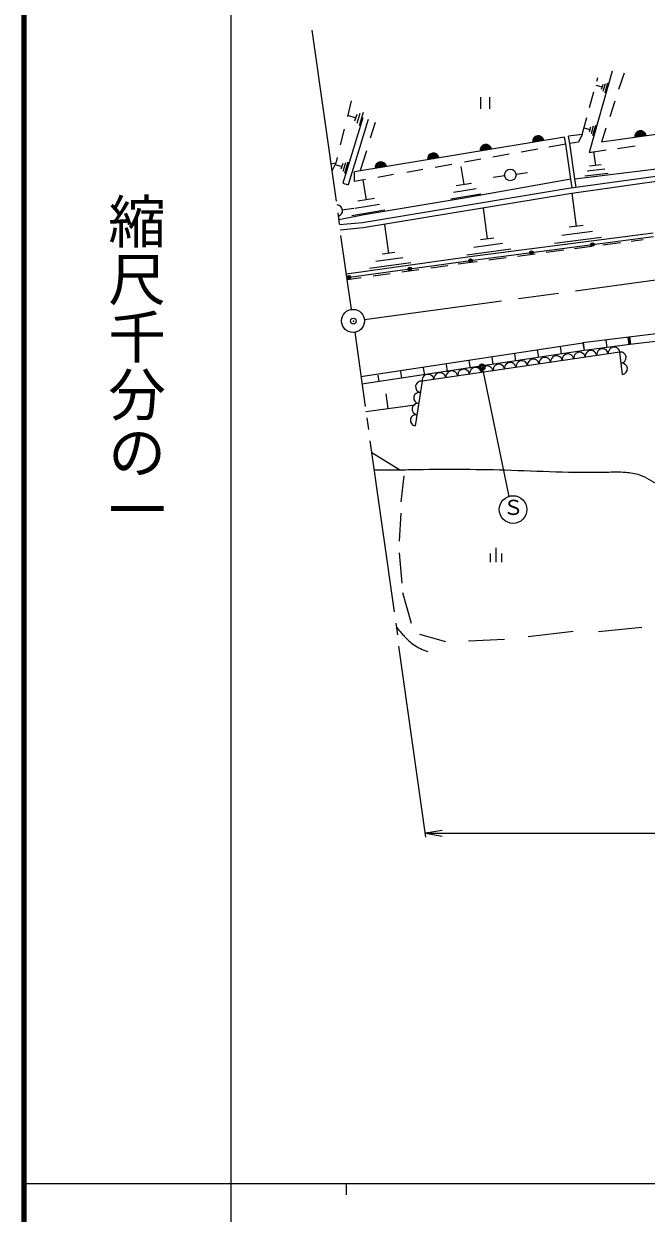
# Model space of a CAD drawing. Units: millimetres, scale not verified. Extents: x 40000 to 680000, y 20000 to 380000.
# Drawn here: x 40000 to 94069, y 202409 to 305653 of the extents above; entities that cross this region are included whole.
import ezdxf
from ezdxf.enums import TextEntityAlignment as Align

# ---------------------------------------------------------------- set-up
doc = ezdxf.new("R2010")
doc.units = ezdxf.units.MM
doc.header["$LTSCALE"] = 1000
doc.header["$PDMODE"] = 32
doc.header["$PDSIZE"] = 500
doc.linetypes.add('CHAIN', pattern=[18.5, 12, -1.5, 3.5, -1.5])
for name, color, linetype, lineweight in [('M-BGD', 7, 'Continuous', 25), ('M-BMK', 2, 'CHAIN', 13), ('M-BMK-SRVR', 3, 'Continuous', 25), ('M-STR-STR3', 7, 'Continuous', 25), ('M-STR-STRC', 7, 'Continuous', 25), ('M-TTL', 2, 'Continuous', 140), ('M-TTL-BAND', 7, 'Continuous', 25), ('M-TTL-FRAM', 2, 'Continuous', 50)]:
    doc.layers.add(name, color=color, linetype=linetype, lineweight=lineweight)
doc.layers.add('M-OTRS', color=6, linetype='Continuous')
doc.styles.add('@ＭＳ ゴシック', font='')
doc.styles.add('ＭＳ ゴシック', font='')
doc.styles.get('@ＭＳ ゴシック').set_extended_font_data('@MS Gothic')
doc.styles.get('ＭＳ ゴシック').set_extended_font_data('MS Gothic')

# ---------------------------------------------------------------- blocks, each defined once
blk = doc.blocks.new('open_arrow')
at = {"color": 0, "linetype": 'Continuous', "lineweight": -2}
blk.add_lwpolyline([(7.5, 1.25), (0, 0), (7.5, -1.25)], dxfattribs=at)

msp = doc.modelspace()

# ---------------------------------------------------------------- linework, layer by layer
at = {"layer": 'M-BGD'}
for p, q in [((91115, 301540), (89106, 294494)), ((89790, 300685), (89875, 300988)), ((90502, 300453), (90312, 299783)), ((90712, 300513), (90462, 299623)), ((92138, 301379), (91671, 299952)), ((89147, 298389), (89531, 299760)), ((89692, 300323), (90232, 300173)), ((90292, 300393), (90162, 299943)), ((68439, 298969), (68106, 297613)), ((79711, 298280), (79706, 299280)), ((80456, 299284), (80461, 298284)), ((91341, 298943), (90895, 297580)), ((69442, 297499), (67707, 291807)), ((68132, 297713), (68832, 297503)), ((69921, 297353), (68185, 291662)), ((68922, 297793), (68742, 297213)), ((69202, 297873), (68932, 297003)), ((69472, 297943), (69122, 296783)), ((88492, 296050), (88905, 297527)), ((67836, 296518), (67495, 295133)), ((70522, 297074), (70103, 295724)), ((88652, 296623), (89182, 296473)), ((89242, 296693), (89122, 296253)), ((89452, 296753), (89272, 296093)), ((89662, 296813), (89412, 295933)), ((90574, 296598), (90177, 295387)), ((96959, 296343), (90177, 295387)), ((86972, 295818), (68738, 292788)), ((87092, 295195), (86972, 295818)), ((88492, 296050), (87316, 295884)), ((87437, 295252), (87316, 295884)), ((88193, 295373), (87437, 295252)), ((88492, 296050), (88193, 295373)), ((69765, 294634), (69231, 292910)), ((82169, 294327), (80752, 294078)), ((84662, 294767), (83211, 294511)), ((87092, 295195), (85605, 294933)), ((87516, 292157), (87092, 295195)), ((87862, 292207), (87437, 295252)), ((89106, 294494), (90579, 294698)), ((89502, 294553), (89652, 293343)), ((91572, 294835), (93120, 295050)), ((67110, 293568), (66675, 293478)), ((67110, 293568), (66761, 292870)), ((67042, 293443), (67632, 293273)), ((67227, 294044), (67110, 293568)), ((67702, 293513), (67552, 293023)), ((67932, 293573), (67712, 292843)), ((68162, 293633), (67872, 292663)), ((77175, 293448), (75721, 293191)), ((77962, 293263), (78232, 291693)), ((79704, 293893), (78275, 293641)), ((87862, 292207), (97352, 293372)), ((90152, 293403), (89152, 293283)), ((68726, 291959), (68738, 292788)), ((72128, 292558), (70742, 292314)), ((74669, 293006), (73268, 292759)), ((81776, 292457), (80785, 292311)), ((82766, 292602), (83757, 292738)), ((97140, 292715), (87323, 291347)), ((97206, 292270), (87391, 290902)), ((87972, 291452), (87862, 292207)), ((90762, 292663), (88742, 292413)), ((90462, 293033), (88952, 292853)), ((67707, 291807), (68185, 291662)), ((69676, 292126), (68726, 291959)), ((87323, 291347), (69435, 288380)), ((69452, 292083), (69742, 290373)), ((79302, 291333), (77332, 291003)), ((78882, 291803), (77572, 291583)), ((87516, 292157), (78256, 290516)), ((87626, 291402), (87516, 292157)), ((70452, 290483), (69022, 290253)), ((87391, 290902), (69494, 287934)), ((78256, 290516), (69571, 289061)), ((79712, 290863), (77092, 290423)), ((87614, 290938), (87994, 288068)), ((67669, 289504), (68661, 289650)), ((71362, 289463), (68502, 288983)), ((70912, 289973), (68762, 289623)), ((79894, 289658), (80254, 286978)), ((69571, 289061), (67357, 288646)), ((69435, 288380), (67422, 288188)), ((71334, 288238), (71684, 285728)), ((88604, 288148), (87374, 287988)), ((69494, 287934), (67485, 287742)), ((94670, 287493), (78751, 285412)), ((78815, 285112), (94691, 287191)), ((80824, 287048), (79674, 286898)), ((90194, 287108), (86104, 286578)), ((89404, 287628), (86744, 287288)), ((82314, 286078), (78484, 285578)), ((81574, 286568), (79084, 286238)), ((86900, 285992), (85387, 285793)), ((89346, 286314), (87845, 286116)), ((91835, 286641), (90306, 286440)), ((93799, 286900), (92770, 286764)), ((78751, 285412), (68024, 283919)), ((68064, 283634), (78815, 285112)), ((72924, 285348), (70594, 285028)), ((72224, 285798), (71144, 285648)), ((79380, 285002), (78821, 284929)), ((81901, 285334), (80411, 285138)), ((84411, 285664), (82898, 285465)), ((73624, 284898), (70034, 284398)), ((71819, 283944), (70351, 283738)), ((74329, 284297), (72844, 284088)), ((76846, 284651), (75352, 284441)), ((78821, 284929), (77723, 284774)), ((69319, 283593), (68094, 283420)), ((105855, 280015), (92568, 278458)), ((105971, 279374), (92648, 277812)), ((88566, 277943), (69288, 275013)), ((88566, 277943), (88666, 277301)), ((92568, 278458), (88574, 277945)), ((88583, 277946), (88666, 277301)), ((92648, 277812), (88666, 277301)), ((90574, 278201), (90657, 277557)), ((92565, 278457), (92648, 277812)), ((88664, 277301), (69379, 274369)), ((91777, 277158), (79761, 275373)), ((80646, 276708), (80746, 276065)), ((82626, 277017), (82726, 276374)), ((84606, 277325), (84706, 276683)), ((86586, 277634), (86686, 276992)), ((92009, 275221), (91777, 277158)), ((74705, 275781), (74806, 275139)), ((76686, 276090), (76786, 275448)), ((78666, 276399), (78766, 275757)), ((70745, 275163), (70835, 274590)), ((72725, 275472), (72816, 274891)), ((79761, 275373), (74600, 274627)), ((74600, 274627), (73987, 270749)), ((69714, 271999), (74000, 272578)), ((71444, 273544), (71618, 272256)), ((72716, 266890), (70222, 268401)), ((72792, 264158), (73037, 266419)), ((72631, 260751), (72788, 263188)), ((81010, 260176), (81017, 258926)), ((72880, 257107), (72627, 259722)), ((80513, 259673), (80517, 258923)), ((81517, 258929), (81513, 259679)), ((73691, 253583), (72918, 256252)), ((93685, 253264), (89919, 252887)), ((76664, 252002), (74393, 252639)), ((81762, 252216), (78625, 252072)), ((87724, 252897), (83802, 252443))]:
    msp.add_line(p, q, dxfattribs=at)
for centre, radius in [((82264, 292532), 500), ((89399, 286498), 150), ((89399, 286498), 100), ((89399, 286498), 50), ((78815, 285112), 150), ((78815, 285112), 100), ((78815, 285112), 50), ((84107, 285805), 150), ((84107, 285805), 100), ((84107, 285805), 50), ((73536, 284386), 150), ((73536, 284386), 100), ((73536, 284386), 50), ((68257, 283660), 150), ((68257, 283660), 100), ((68257, 283660), 50)]:
    msp.add_circle(centre, radius, dxfattribs=at)
for centre, radius, start, end in [((93568, 295865), 500, 8.02569, 188.02569), ((93568, 295865), 500, 8.02569, 188.02569), ((93568, 295865), 450, 8.02569, 188.02569), ((84693, 295439), 500, 9.43487, 189.43487), ((84693, 295439), 500, 9.43487, 189.43487), ((84693, 295439), 450, 9.43487, 189.43487), ((84693, 295439), 400, 9.43487, 189.43487), ((84693, 295439), 350, 9.43487, 189.43487), ((84693, 295439), 300, 9.43487, 189.43487), ((84693, 295439), 250, 9.43487, 189.43487), ((84693, 295439), 200, 9.43487, 189.43487), ((84693, 295439), 150, 9.43487, 189.43487), ((84693, 295439), 100, 9.43487, 189.43487), ((84693, 295439), 50, 9.43487, 189.43487), ((93568, 295865), 400, 8.02569, 188.02569), ((93568, 295865), 350, 8.02569, 188.02569), ((93568, 295865), 300, 8.02569, 188.02569), ((93568, 295865), 250, 8.02569, 188.02569), ((93568, 295865), 200, 8.02569, 188.02569), ((93568, 295865), 150, 8.02569, 188.02569), ((93568, 295865), 100, 8.02569, 188.02569), ((93568, 295865), 50, 8.02569, 188.02569), ((75576, 293924), 500, 9.43487, 189.43487), ((75576, 293924), 500, 9.43487, 189.43487), ((75576, 293924), 450, 9.43487, 189.43487), ((75576, 293924), 400, 9.43487, 189.43487), ((75576, 293924), 350, 9.43487, 189.43487), ((80134, 294682), 500, 9.43487, 189.43487), ((80134, 294682), 500, 9.43487, 189.43487), ((80134, 294682), 450, 9.43487, 189.43487), ((80134, 294682), 400, 9.43487, 189.43487), ((80134, 294682), 350, 9.43487, 189.43487), ((80134, 294682), 300, 9.43487, 189.43487), ((80134, 294682), 250, 9.43487, 189.43487), ((80134, 294682), 200, 9.43487, 189.43487), ((80134, 294682), 150, 9.43487, 189.43487), ((80134, 294682), 100, 9.43487, 189.43487), ((80134, 294682), 50, 9.43487, 189.43487), ((71017, 293167), 500, 9.43487, 189.43487), ((71017, 293167), 500, 9.43487, 189.43487), ((71017, 293167), 450, 9.43487, 189.43487), ((71017, 293167), 400, 9.43487, 189.43487), ((71017, 293167), 350, 9.43487, 189.43487), ((71017, 293167), 300, 9.43487, 189.43487), ((71017, 293167), 250, 9.43487, 189.43487), ((71017, 293167), 200, 9.43487, 189.43487), ((71017, 293167), 150, 9.43487, 189.43487), ((71017, 293167), 100, 9.43487, 189.43487), ((71017, 293167), 50, 9.43487, 189.43487), ((75576, 293924), 300, 9.43487, 189.43487), ((75576, 293924), 250, 9.43487, 189.43487), ((75576, 293924), 200, 9.43487, 189.43487), ((75576, 293924), 150, 9.43487, 189.43487), ((75576, 293924), 100, 9.43487, 189.43487), ((75576, 293924), 50, 9.43487, 189.43487), ((67186, 289428), 500, 286.29793, 87.22178), ((85268, 276191), 506, 8.44784, 188.44784), ((86270, 276340), 506, 8.44784, 188.44784), ((87271, 276489), 506, 8.44784, 188.44784), ((88272, 276638), 506, 8.44784, 188.44784), ((89274, 276786), 506, 8.44784, 188.44784), ((90275, 276935), 506, 8.44784, 188.44784), ((91277, 277084), 506, 8.44784, 188.44784), ((91835, 276674), 488, 276.81309, 96.81309), ((78213, 275149), 521, 8.22985, 188.22985), ((79245, 275299), 521, 8.22985, 188.22985), ((80262, 275448), 506, 8.44784, 188.44784), ((81263, 275597), 506, 8.44784, 188.44784), ((82264, 275745), 506, 8.44784, 188.44784), ((83266, 275894), 506, 8.44784, 188.44784), ((84267, 276043), 506, 8.44784, 188.44784), ((91951, 275705), 488, 276.81309, 96.81309), ((74524, 274142), 491, 81.01514, 261.01514), ((75116, 274702), 521, 8.22985, 188.22985), ((76148, 274851), 521, 8.22985, 188.22985), ((77181, 275000), 521, 8.22985, 188.22985), ((74370, 273173), 491, 81.01514, 261.01514), ((74217, 272203), 491, 81.01514, 261.01514), ((74064, 271234), 491, 81.01514, 261.01514)]:
    msp.add_arc(centre, radius, start, end, dxfattribs=at)
for points, knots in [([(70464, 266935), (70584, 266931), (70703, 266928), (70822, 266925), (70942, 266923), (71061, 266922), (71181, 266922), (71300, 266922), (71420, 266922), (71539, 266923), (72256, 266929), (72972, 266946), (73689, 266959), (76400, 267008), (79112, 267004), (81824, 266925), (84749, 266840), (87675, 266666), (90596, 266738), (91158, 266752), (91719, 266775), (92283, 266731), (92691, 266700), (93100, 266633), (93482, 266501), (94064, 266300), (94581, 265947), (95128, 265632), (95708, 265298), (96322, 265005), (96773, 264538), (97148, 264148), (97411, 263637), (97592, 263110), (97793, 262521), (97892, 261912), (98109, 261346), (98353, 260708), (98748, 260123), (99189, 259579), (100000, 258579), (100971, 257717), (102103, 257130), (102918, 256708), (103817, 256428), (104724, 256332), (105606, 256238), (106496, 256317), (107386, 256396)], [0, 0, 0, 0, 1, 1, 1, 2, 2, 2, 3, 3, 3, 4, 4, 4, 5, 5, 5, 6, 6, 6, 7, 7, 7, 8, 8, 8, 9, 9, 9, 10, 10, 10, 11, 11, 11, 12, 12, 12, 13, 13, 13, 14, 14, 14, 15, 15, 15, 16, 16, 16, 16]), ([(72392, 253258), (72520, 253103), (72647, 252947), (72780, 252795), (72864, 252699), (72950, 252604), (73037, 252510), (73299, 252228), (73573, 251950), (73887, 251737), (74250, 251491), (74668, 251330), (75085, 251169)], [0, 0, 0, 0, 1, 1, 1, 2, 2, 2, 3, 3, 3, 4, 4, 4, 4])]:
    msp.add_open_spline(points, degree=3, knots=knots, dxfattribs=at)
at = {"layer": 'M-BMK'}
msp.add_line((69593, 279999), (110778, 285567), dxfattribs=at)
at = {"layer": 'M-BMK-SRVR'}
for p, q in [((65035, 305101), (67131, 290248)), ((67271, 289258), (67410, 288268)), ((68456, 280855), (67550, 287277)), ((68743, 278875), (69654, 272426)), ((69793, 271435), (69933, 270445)), ((70073, 269455), (72170, 254602)), ((72310, 253612), (72450, 252622)), ((74930, 235051), (72589, 251632))]:
    msp.add_line(p, q, dxfattribs=at)
msp.add_circle((68602, 279865), 1000, dxfattribs=at)
at = {"layer": 'M-OTRS'}
msp.add_point((68627, 279853), dxfattribs=at)
at = {"layer": 'M-STR-STR3'}
msp.add_line((74883, 235385), (166795, 235385), dxfattribs=at)
at = {"layer": 'M-STR-STRC'}
msp.add_line((79811, 275846), (82141, 264633), dxfattribs=at)
msp.add_circle((82503, 263489), 1200, dxfattribs=at)
at = {"layer": 'M-TTL'}
msp.add_line((40000, 380000), (40000, 20000), dxfattribs=at)
at = {"layer": 'M-TTL-BAND'}
for p, q in [((58000, 370000), (58000, 20000)), ((40000, 205000), (579000, 205000)), ((68000, 205000), (68000, 204000))]:
    msp.add_line(p, q, dxfattribs=at)
at = {"layer": 'M-TTL-FRAM'}
msp.add_line((92572, 278458), (92648, 277812), dxfattribs=at)
msp.add_circle((79811, 275846), 200, dxfattribs=at)

# ---------------------------------------------------------------- block references
at = {"layer": 'M-STR-STR3', "xscale": 193, "yscale": 193}
msp.add_blockref('open_arrow', (74883, 235385), dxfattribs=at)

# ---------------------------------------------------------------- texts
at = {"layer": 'M-STR-STRC', "style": 'ＭＳ ゴシック'}
msp.add_text('Ｓ', height=1320, dxfattribs=at).set_placement((81618, 262623), align=Align.BOTTOM_LEFT)
at = {"layer": 'M-TTL-BAND', "style": '@ＭＳ ゴシック'}
msp.add_text('縮尺千分の一', height=3666, rotation=270, dxfattribs=at).set_placement((49777, 261030), align=Align.MIDDLE_RIGHT)

doc.saveas('drawing.dxf')
